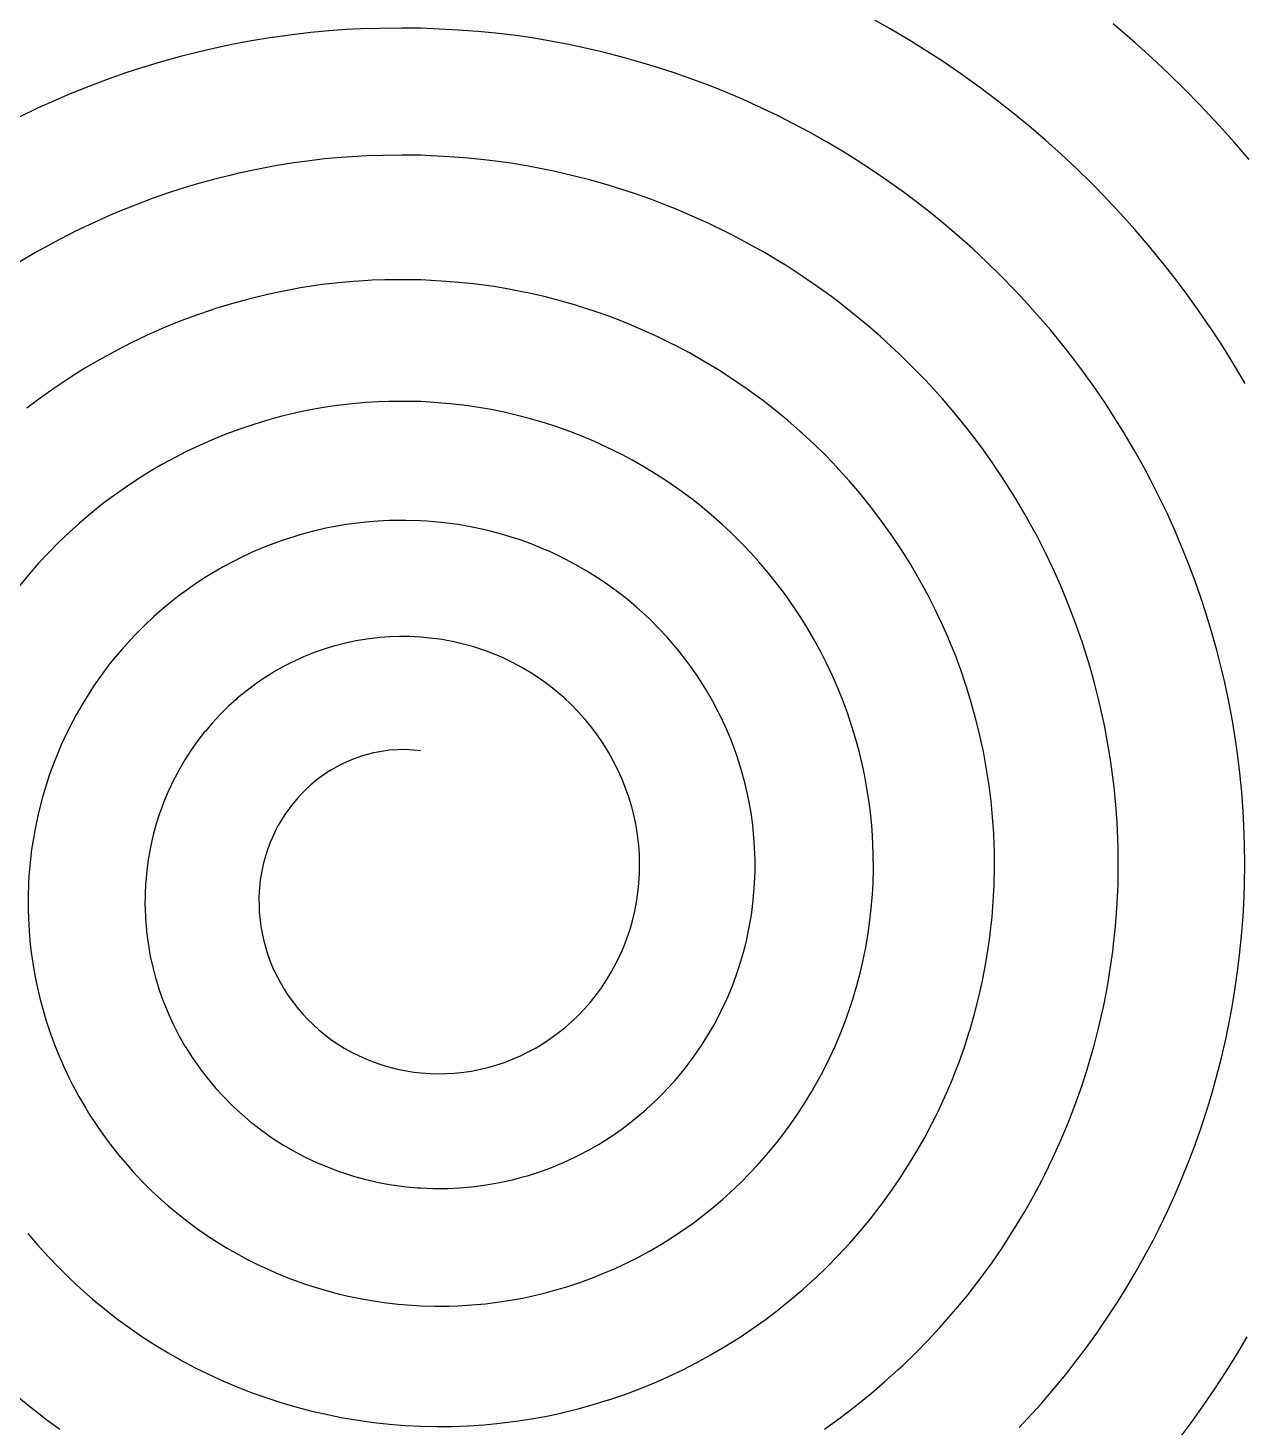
# Model space of a CAD drawing. Header units: inches. Extents: x -136 to 139, y -137 to 140.
# Drawn here: x -20.7 to 43.5, y -28.7 to 45.1 of the extents above; entities that cross this region are included whole.
import ezdxf

# ---------------------------------------------------------------- set-up
doc = ezdxf.new("R2010")
doc.units = ezdxf.units.IN
doc.header["$MEASUREMENT"] = 0
doc.linetypes.add('Continuous2', pattern=[0])
doc.layers.add('REV 6 Trace', color=1, linetype='Continuous')

msp = doc.modelspace()

# ---------------------------------------------------------------- linework, layer by layer
at = {"layer": 'REV 6 Trace', "color": 7, "linetype": 'Continuous2', "lineweight": -3}
for p, q in [((-3.943, 45.066), (-4.865, 45.002)), ((-3.2, 45.101), (-3.943, 45.066)), ((-2.201, 45.128), (-3.2, 45.101)), ((-1.001, 45.141), (-2.201, 45.128)), ((0, 45.143), (-1.001, 45.141)), ((0.647, 45.111), (0, 45.143)), ((1.955, 45.038), (0.647, 45.111)), ((24.758, 45.104), (23.79, 45.649)), ((25.714, 44.538), (24.758, 45.104)), ((37.425, 44.601), (36.526, 45.368)), ((-8.939, 44.469), (-9.989, 44.271)), ((-7.872, 44.645), (-8.939, 44.469)), ((-7.824, 44.652), (-7.872, 44.645)), ((-6.802, 44.796), (-7.824, 44.652)), ((-5.817, 44.913), (-6.802, 44.796)), ((-4.865, 45.002), (-5.817, 44.913)), ((3.007, 44.963), (1.955, 45.038)), ((3.926, 44.878), (3.007, 44.963)), ((4.879, 44.766), (3.926, 44.878)), ((5.86, 44.624), (4.879, 44.766)), ((6.748, 44.475), (5.86, 44.624)), ((7.807, 44.273), (6.748, 44.475)), ((25.752, 44.516), (25.714, 44.538)), ((26.695, 43.929), (25.752, 44.516)), ((37.689, 44.368), (37.425, 44.601)), ((38.567, 43.577), (37.689, 44.368)), ((-12.76, 43.626), (-13.76, 43.347)), ((-11.758, 43.881), (-12.76, 43.626)), ((-11.021, 44.052), (-11.758, 43.881)), ((-9.989, 44.271), (-11.021, 44.052)), ((8.589, 44.108), (7.807, 44.273)), ((9.615, 43.87), (8.589, 44.108)), ((10.622, 43.612), (9.615, 43.87)), ((11.611, 43.334), (10.622, 43.612)), ((27.625, 43.322), (26.695, 43.929)), ((39.429, 42.769), (38.567, 43.577)), ((-14.756, 43.044), (-15.57, 42.778)), ((-13.76, 43.347), (-14.756, 43.044)), ((12.381, 43.101), (11.611, 43.334)), ((13.363, 42.781), (12.381, 43.101)), ((28.542, 42.696), (27.625, 43.322)), ((-16.559, 42.432), (-17.539, 42.064)), ((-15.57, 42.778), (-16.559, 42.432)), ((14.341, 42.437), (13.363, 42.781)), ((15.312, 42.07), (14.341, 42.437)), ((29.444, 42.05), (28.542, 42.696)), ((40.273, 41.943), (39.429, 42.769)), ((-18.51, 41.673), (-19.279, 41.345)), ((-17.539, 42.064), (-18.51, 41.673)), ((16.051, 41.773), (15.312, 42.07)), ((17.006, 41.367), (16.051, 41.773)), ((17.949, 40.939), (17.006, 41.367)), ((29.476, 42.026), (29.444, 42.05)), ((30.363, 41.36), (29.476, 42.026)), ((31.236, 40.675), (30.363, 41.36)), ((41.101, 41.101), (40.273, 41.943)), ((-20.232, 40.915), (-21.176, 40.463)), ((-19.279, 41.345), (-20.232, 40.915)), ((18.881, 40.491), (17.949, 40.939)), ((32.094, 39.972), (31.236, 40.675)), ((41.341, 40.849), (41.101, 41.101)), ((42.146, 39.985), (41.341, 40.849)), ((19.588, 40.133), (18.881, 40.491)), ((20.501, 39.646), (19.588, 40.133)), ((32.935, 39.251), (32.094, 39.972)), ((42.933, 39.105), (42.146, 39.985)), ((21.403, 39.138), (20.501, 39.646)), ((22.292, 38.61), (21.403, 39.138)), ((32.962, 39.227), (32.935, 39.251)), ((33.787, 38.487), (32.962, 39.227)), ((-2.9, 38.396), (-3.357, 38.375)), ((-2.001, 38.421), (-2.9, 38.396)), ((-1.001, 38.429), (-2.001, 38.421)), ((0, 38.429), (-1.001, 38.429)), ((0.244, 38.416), (0, 38.429)), ((1.51, 38.344), (0.244, 38.416)), ((22.96, 38.194), (22.292, 38.61)), ((34.596, 37.729), (33.787, 38.487)), ((43.702, 38.21), (42.933, 39.105)), ((-8.659, 37.687), (-9.609, 37.484)), ((-7.691, 37.869), (-8.659, 37.687)), ((-6.705, 38.028), (-7.691, 37.869)), ((-6.004, 38.127), (-6.705, 38.028)), ((-5.09, 38.236), (-6.004, 38.127)), ((-4.209, 38.319), (-5.09, 38.236)), ((-3.357, 38.375), (-4.209, 38.319)), ((2.494, 38.272), (1.51, 38.344)), ((3.341, 38.191), (2.494, 38.272)), ((3.941, 38.12), (3.341, 38.191)), ((4.734, 38.009), (3.941, 38.12)), ((5.666, 37.854), (4.734, 38.009)), ((6.641, 37.665), (5.666, 37.854)), ((7.085, 37.571), (6.641, 37.665)), ((23.827, 37.631), (22.96, 38.194)), ((35.389, 36.955), (34.596, 37.729)), ((-10.944, 37.157), (-11.867, 36.9)), ((-10.018, 37.389), (-10.944, 37.157)), ((-9.609, 37.484), (-10.018, 37.389)), ((8.034, 37.352), (7.085, 37.571)), ((8.964, 37.113), (8.034, 37.352)), ((9.875, 36.855), (8.964, 37.113)), ((24.68, 37.047), (23.827, 37.631)), ((25.518, 36.444), (24.68, 37.047)), ((36.163, 36.163), (35.389, 36.955)), ((-13.271, 36.462), (-14.184, 36.145)), ((-12.787, 36.619), (-13.271, 36.462)), ((-11.867, 36.9), (-12.787, 36.619)), ((10.317, 36.72), (9.875, 36.855)), ((11.223, 36.427), (10.317, 36.72)), ((12.124, 36.109), (11.223, 36.427)), ((26.144, 35.975), (25.518, 36.444)), ((-15.985, 35.443), (-16.438, 35.251)), ((-15.089, 35.805), (-15.985, 35.443)), ((-14.184, 36.145), (-15.089, 35.805)), ((13.018, 35.768), (12.124, 36.109)), ((13.44, 35.598), (13.018, 35.768)), ((14.32, 35.225), (13.44, 35.598)), ((26.958, 35.338), (26.144, 35.975)), ((36.185, 36.141), (36.163, 36.163)), ((36.942, 35.332), (36.185, 36.141)), ((-17.318, 34.856), (-18.19, 34.439)), ((-16.438, 35.251), (-17.318, 34.856)), ((15.19, 34.83), (14.32, 35.225)), ((16.048, 34.415), (15.19, 34.83)), ((27.756, 34.683), (26.958, 35.338)), ((37.682, 34.508), (36.942, 35.332)), ((-19.051, 34.001), (-19.494, 33.765)), ((-18.19, 34.439), (-19.051, 34.001)), ((16.449, 34.211), (16.048, 34.415)), ((17.292, 33.763), (16.449, 34.211)), ((28.538, 34.01), (27.756, 34.683)), ((29.117, 33.491), (28.538, 34.01)), ((38.403, 33.668), (37.682, 34.508)), ((-20.339, 33.294), (-21.172, 32.802)), ((-19.494, 33.765), (-20.339, 33.294)), ((18.122, 33.295), (17.292, 33.763)), ((18.94, 32.806), (18.122, 33.295)), ((29.871, 32.787), (29.117, 33.491)), ((39.105, 32.813), (38.403, 33.668)), ((19.319, 32.57), (18.94, 32.806)), ((20.118, 32.052), (19.319, 32.57)), ((30.608, 32.065), (29.871, 32.787)), ((39.122, 32.791), (39.105, 32.813)), ((39.805, 31.921), (39.122, 32.791)), ((-3.56, 31.778), (-4.365, 31.704)), ((-2.784, 31.827), (-3.56, 31.778)), ((-2.6, 31.835), (-2.784, 31.827)), ((-1.901, 31.855), (-2.6, 31.835)), ((-1.001, 31.862), (-1.901, 31.855)), ((0, 31.857), (-1.001, 31.862)), ((1.087, 31.792), (0, 31.857)), ((1.998, 31.723), (1.087, 31.792)), ((20.904, 31.513), (20.118, 32.052)), ((31.327, 31.327), (30.608, 32.065)), ((40.469, 31.036), (39.805, 31.921)), ((-8.316, 31.036), (-9.16, 30.827)), ((-8.103, 31.085), (-8.316, 31.036)), ((-7.237, 31.268), (-8.103, 31.085)), ((-6.354, 31.429), (-7.237, 31.268)), ((-5.564, 31.553), (-6.354, 31.429)), ((-5.205, 31.603), (-5.564, 31.553)), ((-4.365, 31.704), (-5.205, 31.603)), ((2.769, 31.647), (1.998, 31.723)), ((3.174, 31.598), (2.769, 31.647)), ((3.867, 31.499), (3.174, 31.598)), ((4.716, 31.354), (3.867, 31.499)), ((5.501, 31.197), (4.716, 31.354)), ((5.635, 31.169), (5.501, 31.197)), ((6.5, 30.97), (5.635, 31.169)), ((21.675, 30.955), (20.904, 31.513)), ((31.856, 30.763), (31.327, 31.327)), ((41.113, 30.137), (40.469, 31.036)), ((-11.021, 30.279), (-11.854, 29.993)), ((-10.841, 30.337), (-11.021, 30.279)), ((-10.002, 30.594), (-10.841, 30.337)), ((-9.16, 30.827), (-10.002, 30.594)), ((7.347, 30.751), (6.5, 30.97)), ((8.176, 30.513), (7.347, 30.751)), ((8.318, 30.47), (8.176, 30.513)), ((9.142, 30.203), (8.318, 30.47)), ((22.028, 30.691), (21.675, 30.955)), ((22.778, 30.105), (22.028, 30.691)), ((32.545, 29.997), (31.856, 30.763)), ((-12.679, 29.685), (-13.495, 29.354)), ((-11.854, 29.993), (-12.679, 29.685)), ((9.961, 29.914), (9.142, 30.203)), ((10.774, 29.6), (9.961, 29.914)), ((10.904, 29.548), (10.774, 29.6)), ((11.705, 29.209), (10.904, 29.548)), ((23.513, 29.501), (22.778, 30.105)), ((33.215, 29.215), (32.545, 29.997)), ((41.738, 29.225), (41.113, 30.137)), ((-14.46, 28.929), (-15.255, 28.55)), ((-13.656, 29.286), (-14.46, 28.929)), ((-13.495, 29.354), (-13.656, 29.286)), ((12.496, 28.849), (11.705, 29.209)), ((13.275, 28.468), (12.496, 28.849)), ((24.232, 28.879), (23.513, 29.501)), ((24.557, 28.587), (24.232, 28.879)), ((33.867, 28.418), (33.215, 29.215)), ((41.751, 29.206), (41.738, 29.225)), ((42.355, 28.28), (41.751, 29.206)), ((-16.202, 28.063), (-16.974, 27.637)), ((-16.04, 28.15), (-16.202, 28.063)), ((-15.255, 28.55), (-16.04, 28.15)), ((13.397, 28.405), (13.275, 28.468)), ((14.164, 27.999), (13.397, 28.405)), ((25.252, 27.939), (24.557, 28.587)), ((34.341, 27.814), (33.867, 28.418)), ((42.939, 27.341), (42.355, 28.28)), ((-16.974, 27.637), (-17.734, 27.189)), ((14.918, 27.573), (14.164, 27.999)), ((15.661, 27.125), (14.918, 27.573)), ((25.931, 27.274), (25.252, 27.939)), ((34.96, 26.991), (34.341, 27.814)), ((43.502, 26.391), (42.939, 27.341)), ((-18.639, 26.619), (-19.371, 26.127)), ((-18.482, 26.721), (-18.639, 26.619)), ((-17.734, 27.189), (-18.482, 26.721)), ((15.774, 27.055), (15.661, 27.125)), ((16.501, 26.584), (15.774, 27.055)), ((17.215, 26.093), (16.501, 26.584)), ((26.592, 26.592), (25.931, 27.274)), ((26.887, 26.277), (26.592, 26.592)), ((35.559, 26.154), (34.96, 26.991)), ((-19.371, 26.127), (-20.09, 25.614)), ((17.914, 25.584), (17.215, 26.093)), ((27.523, 25.571), (26.887, 26.277)), ((36.139, 25.305), (35.559, 26.154)), ((-20.09, 25.614), (-20.796, 25.081)), ((-5.139, 25.114), (-5.829, 24.992)), ((-4.447, 25.218), (-5.139, 25.114)), ((-4.399, 25.225), (-4.447, 25.218)), ((-3.641, 25.316), (-4.399, 25.225)), ((-2.917, 25.381), (-3.641, 25.316)), ((-2.224, 25.421), (-2.917, 25.381)), ((-1.7, 25.436), (-2.224, 25.421)), ((-1, 25.44), (-1.7, 25.436)), ((0, 25.429), (-1, 25.44)), ((0.688, 25.383), (0, 25.429)), ((1.52, 25.317), (0.688, 25.383)), ((2.209, 25.245), (1.52, 25.317)), ((2.351, 25.227), (2.209, 25.245)), ((2.945, 25.143), (2.351, 25.227)), ((3.699, 25.011), (2.945, 25.143)), ((18.017, 25.506), (17.914, 25.584)), ((18.7, 24.975), (18.017, 25.506)), ((28.14, 24.85), (27.523, 25.571)), ((36.555, 24.665), (36.139, 25.305)), ((-8.16, 24.432), (-8.819, 24.231)), ((-7.406, 24.638), (-8.16, 24.432)), ((-6.651, 24.821), (-7.406, 24.638)), ((-6.602, 24.832), (-6.651, 24.821)), ((-5.829, 24.992), (-6.602, 24.832)), ((4.385, 24.87), (3.699, 25.011)), ((5.019, 24.723), (4.385, 24.87)), ((5.775, 24.526), (5.019, 24.723)), ((6.514, 24.309), (5.775, 24.526)), ((19.367, 24.425), (18.7, 24.975)), ((20.018, 23.857), (19.367, 24.425)), ((28.739, 24.115), (28.14, 24.85)), ((37.1, 23.793), (36.555, 24.665)), ((-10.305, 23.705), (-10.935, 23.451)), ((-9.566, 23.979), (-10.305, 23.705)), ((-8.819, 24.231), (-9.566, 23.979)), ((7.124, 24.111), (6.514, 24.309)), ((7.854, 23.851), (7.124, 24.111)), ((8.578, 23.567), (7.854, 23.851)), ((20.111, 23.773), (20.018, 23.857)), ((20.744, 23.185), (20.111, 23.773)), ((29.003, 23.778), (28.739, 24.115)), ((29.574, 23.021), (29.003, 23.778)), ((37.623, 22.908), (37.1, 23.793)), ((-11.656, 23.136), (-12.368, 22.798)), ((-10.935, 23.451), (-11.656, 23.136)), ((9.165, 23.317), (8.578, 23.567)), ((9.869, 22.994), (9.165, 23.317)), ((10.562, 22.651), (9.869, 22.994)), ((21.36, 22.58), (20.744, 23.185)), ((30.125, 22.25), (29.574, 23.021)), ((38.126, 22.012), (37.623, 22.908)), ((-12.982, 22.486), (-13.675, 22.108)), ((-12.368, 22.798), (-12.982, 22.486)), ((11.121, 22.353), (10.562, 22.651)), ((11.793, 21.971), (11.121, 22.353)), ((21.958, 21.958), (21.36, 22.58)), ((30.656, 21.466), (30.125, 22.25)), ((-14.356, 21.709), (-14.944, 21.342)), ((-13.675, 22.108), (-14.356, 21.709)), ((12.452, 21.568), (11.793, 21.971)), ((12.979, 21.226), (12.452, 21.568)), ((22.041, 21.87), (21.958, 21.958)), ((22.619, 21.23), (22.041, 21.87)), ((30.887, 21.111), (30.656, 21.466)), ((38.483, 21.343), (38.126, 22.012)), ((-15.602, 20.904), (-16.247, 20.447)), ((-14.944, 21.342), (-15.602, 20.904)), ((13.614, 20.787), (12.979, 21.226)), ((14.235, 20.329), (13.614, 20.787)), ((23.179, 20.574), (22.619, 21.23)), ((31.39, 20.308), (30.887, 21.111)), ((38.949, 20.427), (38.483, 21.343)), ((-16.804, 20.027), (-17.423, 19.532)), ((-16.247, 20.447), (-16.804, 20.027)), ((14.726, 19.945), (14.235, 20.329)), ((15.319, 19.454), (14.726, 19.945)), ((23.72, 19.903), (23.179, 20.574)), ((31.871, 19.493), (31.39, 20.308)), ((39.393, 19.501), (38.949, 20.427)), ((-17.423, 19.532), (-18.026, 19.019)), ((15.896, 18.944), (15.319, 19.454)), ((23.792, 19.811), (23.72, 19.903)), ((24.312, 19.124), (23.792, 19.811)), ((32.332, 18.667), (31.871, 19.493)), ((39.815, 18.566), (39.393, 19.501)), ((-18.549, 18.549), (-19.123, 18.002)), ((-18.026, 19.019), (-18.549, 18.549)), ((-5.68, 18.591), (-6.337, 18.415)), ((-5.022, 18.744), (-5.68, 18.591)), ((-4.633, 18.822), (-5.022, 18.744)), ((-3.949, 18.941), (-4.633, 18.822)), ((-3.354, 19.024), (-3.949, 18.941)), ((-2.91, 19.075), (-3.354, 19.024)), ((-2.278, 19.128), (-2.91, 19.075)), ((-1.676, 19.157), (-2.278, 19.128)), ((-1.4, 19.162), (-1.676, 19.157)), ((-0.8, 19.161), (-1.4, 19.162)), ((0, 19.143), (-0.8, 19.161)), ((0.317, 19.118), (0, 19.143)), ((1.065, 19.053), (0.317, 19.118)), ((1.661, 18.985), (1.065, 19.053)), ((1.968, 18.941), (1.661, 18.985)), ((2.61, 18.83), (1.968, 18.941)), ((3.294, 18.684), (2.61, 18.83)), ((3.594, 18.612), (3.294, 18.684)), ((4.251, 18.437), (3.594, 18.612)), ((16.348, 18.522), (15.896, 18.944)), ((16.895, 17.982), (16.348, 18.522)), ((24.811, 18.423), (24.312, 19.124)), ((32.529, 18.297), (32.332, 18.667)), ((40.11, 17.873), (39.815, 18.566)), ((-19.123, 18.002), (-19.68, 17.437)), ((-8.275, 17.745), (-8.904, 17.477)), ((-7.961, 17.869), (-8.275, 17.745)), ((-7.318, 18.104), (-7.961, 17.869)), ((-6.667, 18.317), (-7.318, 18.104)), ((-6.337, 18.415), (-6.667, 18.317)), ((4.888, 18.243), (4.251, 18.437)), ((5.176, 18.148), (4.888, 18.243)), ((5.807, 17.919), (5.176, 18.148)), ((6.431, 17.668), (5.807, 17.919)), ((17.425, 17.425), (16.895, 17.982)), ((25.291, 17.709), (24.811, 18.423)), ((32.958, 17.455), (32.529, 18.297)), ((40.494, 16.921), (40.11, 17.873)), ((-19.68, 17.437), (-20.163, 16.919)), ((-9.833, 17.032), (-10.439, 16.709)), ((-9.525, 17.186), (-9.833, 17.032)), ((-8.904, 17.477), (-9.525, 17.186)), ((6.705, 17.549), (6.431, 17.668)), ((7.313, 17.266), (6.705, 17.549)), ((7.91, 16.963), (7.313, 17.266)), ((17.835, 16.969), (17.425, 17.425)), ((25.353, 17.615), (25.291, 17.709)), ((25.81, 16.886), (25.353, 17.615)), ((33.367, 16.602), (32.958, 17.455)), ((-20.688, 16.323), (-21.195, 15.711)), ((-20.163, 16.919), (-20.688, 16.323)), ((-11.034, 16.364), (-11.33, 16.182)), ((-10.439, 16.709), (-11.034, 16.364)), ((8.169, 16.822), (7.91, 16.963)), ((8.749, 16.489), (8.169, 16.822)), ((9.315, 16.135), (8.749, 16.489)), ((18.332, 16.384), (17.835, 16.969)), ((18.811, 15.784), (18.332, 16.384)), ((26.246, 16.145), (25.81, 16.886)), ((33.753, 15.739), (33.367, 16.602)), ((40.855, 15.961), (40.494, 16.921)), ((-11.907, 15.806), (-12.47, 15.41)), ((-11.33, 16.182), (-11.907, 15.806)), ((9.558, 15.975), (9.315, 16.135)), ((10.105, 15.593), (9.558, 15.975)), ((10.637, 15.192), (10.105, 15.593)), ((19.176, 15.298), (18.811, 15.784)), ((26.661, 15.393), (26.246, 16.145)), ((33.915, 15.358), (33.753, 15.739)), ((41.194, 14.993), (40.855, 15.961)), ((-13.296, 14.774), (-13.824, 14.329)), ((-12.754, 15.199), (-13.296, 14.774)), ((-12.47, 15.41), (-12.754, 15.199)), ((10.861, 15.014), (10.637, 15.192)), ((11.372, 14.586), (10.861, 15.014)), ((19.62, 14.673), (19.176, 15.298)), ((26.712, 15.297), (26.661, 15.393)), ((27.103, 14.532), (26.712, 15.297)), ((34.269, 14.482), (33.915, 15.358)), ((41.426, 14.282), (41.194, 14.993)), ((-14.092, 14.092), (-14.596, 13.619)), ((-13.824, 14.329), (-14.092, 14.092)), ((11.866, 14.141), (11.372, 14.586)), ((12.071, 13.948), (11.866, 14.141)), ((20.043, 14.034), (19.62, 14.673)), ((20.363, 13.522), (20.043, 14.034)), ((27.473, 13.757), (27.103, 14.532)), ((34.601, 13.598), (34.269, 14.482)), ((41.725, 13.301), (41.426, 14.282)), ((-14.596, 13.619), (-15.084, 13.129)), ((12.541, 13.478), (12.071, 13.948)), ((12.993, 12.993), (12.541, 13.478)), ((20.749, 12.862), (20.363, 13.522)), ((27.82, 12.973), (27.473, 13.757)), ((34.91, 12.706), (34.601, 13.598)), ((42.001, 12.314), (41.725, 13.301)), ((-15.333, 12.866), (-15.795, 12.35)), ((-15.084, 13.129), (-15.333, 12.866)), ((-3.977, 12.688), (-4.521, 12.548)), ((-3.431, 12.804), (-3.977, 12.688)), ((-3.427, 12.805), (-3.431, 12.804)), ((-2.865, 12.899), (-3.427, 12.805)), ((-2.287, 12.971), (-2.865, 12.899)), ((-2.165, 12.983), (-2.287, 12.971)), ((-1.637, 13.021), (-2.165, 12.983)), ((-1.14, 13.036), (-1.637, 13.021)), ((-1.099, 13.036), (-1.14, 13.036)), ((-0.6, 13.027), (-1.099, 13.036)), ((0, 13), (-0.6, 13.027)), ((0.636, 12.933), (0, 13)), ((1.126, 12.868), (0.636, 12.933)), ((1.276, 12.843), (1.126, 12.868)), ((1.669, 12.769), (1.276, 12.843)), ((2.228, 12.638), (1.669, 12.769)), ((2.24, 12.635), (2.228, 12.638)), ((2.78, 12.485), (2.24, 12.635)), ((13.177, 12.785), (12.993, 12.993)), ((13.603, 12.278), (13.177, 12.785)), ((21.115, 12.19), (20.749, 12.862)), ((27.861, 12.876), (27.82, 12.973)), ((28.184, 12.082), (27.861, 12.876)), ((35.037, 12.317), (34.91, 12.706)), ((-16.24, 11.818), (-16.468, 11.531)), ((-15.795, 12.35), (-16.24, 11.818)), ((-6.199, 11.956), (-6.716, 11.721)), ((-5.674, 12.169), (-6.199, 11.956)), ((-5.639, 12.182), (-5.674, 12.169)), ((-5.104, 12.371), (-5.639, 12.182)), ((-4.563, 12.537), (-5.104, 12.371)), ((-4.521, 12.548), (-4.563, 12.537)), ((3.3, 12.316), (2.78, 12.485)), ((3.31, 12.312), (3.3, 12.316)), ((3.825, 12.119), (3.31, 12.312)), ((4.332, 11.903), (3.825, 12.119)), ((4.338, 11.9), (4.332, 11.903)), ((4.834, 11.662), (4.338, 11.9)), ((14.011, 11.756), (13.603, 12.278)), ((21.386, 11.657), (21.115, 12.19)), ((28.484, 11.279), (28.184, 12.082)), ((35.314, 11.415), (35.037, 12.317)), ((42.254, 11.322), (42.001, 12.314)), ((-16.468, 11.531), (-16.884, 10.975)), ((-7.799, 11.138), (-8.282, 10.835)), ((-7.758, 11.163), (-7.799, 11.138)), ((-7.262, 11.443), (-7.758, 11.163)), ((-6.756, 11.702), (-7.262, 11.443)), ((-6.716, 11.721), (-6.756, 11.702)), ((5.318, 11.404), (4.834, 11.662)), ((5.321, 11.403), (5.318, 11.404)), ((5.792, 11.124), (5.321, 11.403)), ((6.25, 10.825), (5.792, 11.124)), ((14.173, 11.537), (14.011, 11.756)), ((14.553, 10.996), (14.173, 11.537)), ((21.713, 10.966), (21.386, 11.657)), ((28.761, 10.468), (28.484, 11.279)), ((35.567, 10.506), (35.314, 11.415)), ((42.422, 10.598), (42.254, 11.322)), ((-17.281, 10.405), (-17.485, 10.095)), ((-16.884, 10.975), (-17.281, 10.405)), ((-8.795, 10.481), (-9.251, 10.136)), ((-8.753, 10.512), (-8.795, 10.481)), ((-8.282, 10.835), (-8.753, 10.512)), ((6.693, 10.508), (6.25, 10.825)), ((7.122, 10.171), (6.693, 10.508)), ((14.912, 10.442), (14.553, 10.996)), ((15.053, 10.212), (14.912, 10.442)), ((22.018, 10.267), (21.713, 10.966)), ((28.792, 10.372), (28.761, 10.468)), ((29.044, 9.554), (28.792, 10.372)), ((35.797, 9.592), (35.567, 10.506)), ((42.634, 9.596), (42.422, 10.598)), ((-17.485, 10.095), (-17.852, 9.505)), ((-9.735, 9.735), (-10.161, 9.35)), ((-9.693, 9.772), (-9.735, 9.735)), ((-9.251, 10.136), (-9.693, 9.772)), ((7.532, 9.819), (7.122, 10.171)), ((7.928, 9.448), (7.532, 9.819)), ((15.383, 9.641), (15.053, 10.212)), ((15.692, 9.06), (15.383, 9.641)), ((22.239, 9.716), (22.018, 10.267)), ((22.504, 9.001), (22.239, 9.716)), ((-18.199, 8.901), (-18.378, 8.57)), ((-17.852, 9.505), (-18.199, 8.901)), ((-10.612, 8.905), (-11.004, 8.483)), ((-10.571, 8.947), (-10.612, 8.905)), ((-10.161, 9.35), (-10.571, 8.947)), ((8.301, 9.065), (7.928, 9.448)), ((8.662, 8.662), (8.301, 9.065)), ((15.81, 8.823), (15.692, 9.06)), ((22.747, 8.279), (22.504, 9.001)), ((29.273, 8.729), (29.044, 9.554)), ((35.888, 9.197), (35.797, 9.592)), ((36.085, 8.275), (35.888, 9.197)), ((42.823, 8.59), (42.634, 9.596)), ((-18.378, 8.57), (-18.693, 7.948)), ((-11.004, 8.483), (-11.378, 8.044)), ((8.997, 8.253), (8.662, 8.662)), ((9.32, 7.821), (8.997, 8.253)), ((16.088, 8.227), (15.81, 8.823)), ((16.344, 7.621), (16.088, 8.227)), ((22.918, 7.716), (22.747, 8.279)), ((29.478, 7.899), (29.273, 8.729)), ((36.258, 7.349), (36.085, 8.275)), ((42.988, 7.58), (42.823, 8.59)), ((-18.693, 7.948), (-18.986, 7.315)), ((-11.772, 7.539), (-12.107, 7.067)), ((-11.418, 7.995), (-11.772, 7.539)), ((-11.378, 8.044), (-11.418, 7.995)), ((9.615, 7.388), (9.32, 7.821)), ((9.898, 6.931), (9.615, 7.388)), ((16.439, 7.379), (16.344, 7.621)), ((23.119, 6.982), (22.918, 7.716)), ((29.5, 7.804), (29.478, 7.899)), ((29.679, 6.968), (29.5, 7.804)), ((43.092, 6.849), (42.988, 7.58)), ((-19.137, 6.965), (-19.397, 6.317)), ((-18.986, 7.315), (-19.137, 6.965)), ((-12.145, 7.012), (-12.459, 6.525)), ((-12.107, 7.067), (-12.145, 7.012)), ((-3.134, 6.722), (-3.531, 6.583)), ((-2.914, 6.788), (-3.134, 6.722)), ((-2.508, 6.891), (-2.914, 6.788)), ((-2.283, 6.938), (-2.508, 6.891)), ((-1.876, 7.003), (-2.283, 6.938)), ((-1.672, 7.027), (-1.876, 7.003)), ((-1.244, 7.058), (-1.672, 7.027)), ((-0.982, 7.065), (-1.244, 7.058)), ((-0.617, 7.056), (-0.982, 7.065)), ((-0.398, 7.041), (-0.617, 7.056)), ((0, 7), (-0.398, 7.041)), ((10.151, 6.478), (9.898, 6.931)), ((16.664, 6.762), (16.439, 7.379)), ((16.866, 6.139), (16.664, 6.762)), ((23.297, 6.242), (23.119, 6.982)), ((29.834, 6.128), (29.679, 6.968)), ((36.407, 6.419), (36.258, 7.349)), ((43.216, 5.833), (43.092, 6.849)), ((-19.397, 6.317), (-19.634, 5.659)), ((-12.787, 5.963), (-13.058, 5.449)), ((-12.753, 6.025), (-12.787, 5.963)), ((-12.459, 6.525), (-12.753, 6.025)), ((-4.72, 6.003), (-4.928, 5.873)), ((-4.35, 6.212), (-4.72, 6.003)), ((-4.135, 6.321), (-4.35, 6.212)), ((-3.75, 6.495), (-4.135, 6.321)), ((-3.531, 6.583), (-3.75, 6.495)), ((10.392, 6), (10.151, 6.478)), ((10.603, 5.532), (10.392, 6)), ((16.939, 5.893), (16.866, 6.139)), ((23.418, 5.671), (23.297, 6.242)), ((29.966, 5.284), (29.834, 6.128)), ((36.463, 6.023), (36.407, 6.419)), ((36.578, 5.088), (36.463, 6.023)), ((-19.755, 5.293), (-19.958, 4.623)), ((-19.634, 5.659), (-19.755, 5.293)), ((-13.058, 5.449), (-13.308, 4.923)), ((-5.811, 5.206), (-6.001, 5.035)), ((-5.48, 5.48), (-5.811, 5.206)), ((-5.28, 5.631), (-5.48, 5.48)), ((-4.928, 5.873), (-5.28, 5.631)), ((10.8, 5.036), (10.603, 5.532)), ((17.108, 5.261), (16.939, 5.893)), ((17.254, 4.623), (17.108, 5.261)), ((23.554, 4.924), (23.418, 5.671)), ((29.979, 5.192), (29.966, 5.284)), ((30.085, 4.345), (29.979, 5.192)), ((43.316, 4.815), (43.216, 5.833)), ((-19.958, 4.623), (-20.138, 3.946)), ((-13.338, 4.855), (-13.564, 4.317)), ((-13.308, 4.923), (-13.338, 4.855)), ((-6.485, 4.541), (-6.766, 4.21)), ((-6.308, 4.732), (-6.485, 4.541)), ((-6.001, 5.035), (-6.308, 4.732)), ((10.967, 4.557), (10.8, 5.036)), ((11.12, 4.047), (10.967, 4.557)), ((17.304, 4.377), (17.254, 4.623)), ((23.667, 4.173), (23.554, 4.924)), ((36.669, 4.152), (36.578, 5.088)), ((43.392, 3.796), (43.316, 4.815)), ((-20.138, 3.946), (-20.228, 3.567)), ((-13.793, 3.696), (-13.971, 3.139)), ((-13.767, 3.77), (-13.793, 3.696)), ((-13.564, 4.317), (-13.767, 3.77)), ((-6.928, 4), (-7.18, 3.643)), ((-6.766, 4.21), (-6.928, 4)), ((11.243, 3.56), (11.12, 4.047)), ((17.418, 3.733), (17.304, 4.377)), ((17.508, 3.087), (17.418, 3.733)), ((23.736, 3.598), (23.667, 4.173)), ((30.166, 3.495), (30.085, 4.345)), ((36.737, 3.214), (36.669, 4.152)), ((43.432, 3.064), (43.392, 3.796)), ((-20.228, 3.567), (-20.371, 2.88)), ((-13.971, 3.139), (-14.127, 2.575)), ((-7.547, 3.037), (-7.674, 2.793)), ((-7.326, 3.416), (-7.547, 3.037)), ((-7.18, 3.643), (-7.326, 3.416)), ((11.35, 3.041), (11.243, 3.56)), ((11.429, 2.55), (11.35, 3.041)), ((17.535, 2.841), (17.508, 3.087)), ((23.807, 2.843), (23.736, 3.598)), ((30.224, 2.644), (30.166, 3.495)), ((36.758, 2.818), (36.737, 3.214)), ((43.467, 2.042), (43.432, 3.064)), ((-20.371, 2.88), (-20.491, 2.188)), ((-14.147, 2.494), (-14.276, 1.923)), ((-14.127, 2.575), (-14.147, 2.494)), ((-7.861, 2.394), (-7.969, 2.135)), ((-7.674, 2.793), (-7.861, 2.394)), ((11.489, 2.026), (11.429, 2.55)), ((17.592, 2.192), (17.535, 2.841)), ((23.853, 2.087), (23.807, 2.843)), ((30.228, 2.556), (30.224, 2.644)), ((30.26, 1.704), (30.228, 2.556)), ((36.791, 1.879), (36.758, 2.818)), ((-20.548, 1.798), (-20.632, 1.1)), ((-20.491, 2.188), (-20.548, 1.798)), ((-14.276, 1.923), (-14.382, 1.345)), ((-8.121, 1.719), (-8.207, 1.447)), ((-7.969, 2.135), (-8.121, 1.719)), ((11.525, 1.536), (11.489, 2.026)), ((11.539, 1.01), (11.525, 1.536)), ((17.625, 1.542), (17.592, 2.192)), ((17.631, 1.299), (17.625, 1.542)), ((23.873, 1.513), (23.853, 2.087)), ((23.877, 0.756), (23.873, 1.513)), ((30.267, 0.851), (30.26, 1.704)), ((36.8, 0.939), (36.791, 1.879)), ((43.477, 1.021), (43.467, 2.042)), ((-20.632, 1.1), (-20.691, 0.398)), ((-14.395, 1.259), (-14.474, 0.677)), ((-14.382, 1.345), (-14.395, 1.259)), ((-8.322, 1.017), (-8.385, 0.734)), ((-8.207, 1.447), (-8.322, 1.017)), ((11.531, 0.523), (11.539, 1.01)), ((17.631, 0.649), (17.631, 1.299)), ((23.857, 0), (23.877, 0.756)), ((30.25, 0), (30.267, 0.851)), ((36.786, 0), (36.8, 0.939)), ((43.464, 0), (43.477, 1.021)), ((-20.714, 0), (-20.736, -0.704)), ((-20.691, 0.398), (-20.714, 0)), ((-14.536, 0), (-14.563, -0.589)), ((-14.529, 0.09), (-14.536, 0)), ((-14.474, 0.677), (-14.529, 0.09)), ((-8.5, 0), (-8.538, -0.448)), ((-8.462, 0.292), (-8.5, 0)), ((-8.385, 0.734), (-8.462, 0.292)), ((11.5, 0), (11.531, 0.523)), ((17.607, 0), (17.631, 0.649)), ((23.826, -0.569), (23.857, 0)), ((30.247, -0.085), (30.25, 0)), ((36.772, -0.392), (36.786, 0)), ((43.44, -0.729), (43.464, 0)), ((-20.736, -0.704), (-20.734, -1.409)), ((-14.563, -0.589), (-14.567, -1.18)), ((-8.538, -0.448), (-8.551, -0.748)), ((11.373, -0.995), (11.45, -0.478)), ((11.45, -0.478), (11.5, 0)), ((17.536, -0.884), (17.592, -0.238)), ((17.592, -0.238), (17.607, 0)), ((23.765, -1.322), (23.826, -0.569)), ((30.204, -0.935), (30.247, -0.085)), ((36.724, -1.329), (36.772, -0.392)), ((43.386, -1.748), (43.44, -0.729)), ((-20.734, -1.409), (-20.722, -1.813)), ((-14.567, -1.18), (-14.565, -1.274)), ((-14.565, -1.274), (-14.541, -1.865)), ((-8.551, -0.748), (-8.549, -1.2)), ((-8.549, -1.2), (-8.535, -1.505)), ((11.161, -1.968), (11.283, -1.462)), ((11.283, -1.462), (11.373, -0.995)), ((17.455, -1.527), (17.536, -0.884)), ((23.679, -2.072), (23.765, -1.322)), ((30.137, -1.783), (30.204, -0.935)), ((36.651, -2.265), (36.724, -1.329)), ((-20.722, -1.813), (-20.683, -2.518)), ((-14.541, -1.865), (-14.493, -2.456)), ((-8.535, -1.505), (-8.494, -1.958)), ((-8.494, -1.958), (-8.452, -2.265)), ((11.031, -2.42), (11.161, -1.968)), ((17.308, -2.396), (17.42, -1.759)), ((17.42, -1.759), (17.455, -1.527)), ((23.6, -2.631), (23.679, -2.072)), ((30.046, -2.629), (30.137, -1.783)), ((43.308, -2.765), (43.386, -1.748)), ((-20.683, -2.518), (-20.619, -3.222)), ((-14.493, -2.456), (-14.483, -2.554)), ((-14.483, -2.554), (-14.407, -3.142)), ((-8.452, -2.265), (-8.37, -2.714)), ((-8.37, -2.714), (-8.301, -3.021)), ((10.7, -3.346), (10.867, -2.912)), ((10.867, -2.912), (11.031, -2.42)), ((17.172, -3.028), (17.308, -2.396)), ((23.473, -3.374), (23.6, -2.631)), ((29.919, -3.551), (30.036, -2.709)), ((30.036, -2.709), (30.046, -2.629)), ((36.555, -3.198), (36.651, -2.265)), ((43.206, -3.78), (43.308, -2.765)), ((-20.619, -3.222), (-20.572, -3.627)), ((-20.572, -3.627), (-20.47, -4.327)), ((-14.407, -3.142), (-14.307, -3.728)), ((-8.301, -3.021), (-8.179, -3.464)), ((-8.179, -3.464), (-8.081, -3.768)), ((10.493, -3.819), (10.7, -3.346)), ((16.95, -3.875), (17.118, -3.251)), ((17.118, -3.251), (17.172, -3.028)), ((23.323, -4.112), (23.473, -3.374)), ((29.779, -4.389), (29.919, -3.551)), ((36.378, -4.511), (36.508, -3.583)), ((36.508, -3.583), (36.555, -3.198)), ((-20.47, -4.327), (-20.345, -5.025)), ((-14.307, -3.728), (-14.288, -3.828)), ((-14.288, -3.828), (-14.16, -4.409)), ((-14.16, -4.409), (-14.009, -4.986)), ((-8.081, -3.768), (-7.921, -4.201)), ((-7.921, -4.201), (-7.794, -4.5)), ((10.045, -4.684), (10.291, -4.232)), ((10.291, -4.232), (10.493, -3.819)), ((16.76, -4.491), (16.95, -3.875)), ((23.196, -4.658), (23.323, -4.112)), ((29.615, -5.222), (29.779, -4.389)), ((43.119, -4.499), (43.206, -3.78)), ((-20.345, -5.025), (-20.261, -5.429)), ((-14.009, -4.986), (-13.98, -5.088)), ((-13.98, -5.088), (-13.801, -5.658)), ((-7.794, -4.5), (-7.595, -4.918)), ((-7.595, -4.918), (-7.441, -5.21)), ((9.526, -5.5), (9.81, -5.073)), ((9.81, -5.073), (10.045, -4.684)), ((16.467, -5.31), (16.688, -4.705)), ((16.688, -4.705), (16.76, -4.491)), ((23.005, -5.386), (23.196, -4.658)), ((36.224, -5.436), (36.378, -4.511)), ((42.976, -5.509), (43.119, -4.499)), ((-20.261, -5.429), (-20.099, -6.119)), ((-13.801, -5.658), (-13.6, -6.22)), ((-7.441, -5.21), (-7.205, -5.611)), ((-7.205, -5.611), (-7.022, -5.892)), ((-7.022, -5.892), (-6.75, -6.273)), ((8.942, -6.262), (9.261, -5.863)), ((9.261, -5.863), (9.526, -5.5)), ((16.136, -6.108), (16.225, -5.905)), ((16.225, -5.905), (16.467, -5.31)), ((22.791, -6.107), (23.005, -5.386)), ((29.409, -6.124), (29.599, -5.297)), ((29.599, -5.297), (29.615, -5.222)), ((36.047, -6.356), (36.224, -5.436)), ((42.81, -6.514), (42.976, -5.509)), ((-20.099, -6.119), (-19.913, -6.804)), ((-13.6, -6.22), (-13.56, -6.323)), ((-13.56, -6.323), (-13.332, -6.877)), ((-6.75, -6.273), (-6.541, -6.541)), ((-6.541, -6.541), (-6.235, -6.898)), ((8.299, -6.964), (8.65, -6.596)), ((8.65, -6.596), (8.942, -6.262)), ((15.864, -6.69), (16.136, -6.108)), ((22.366, -7.342), (22.619, -6.635)), ((22.619, -6.635), (22.791, -6.107)), ((29.196, -6.946), (29.409, -6.124)), ((35.968, -6.731), (36.047, -6.356)), ((42.62, -7.515), (42.81, -6.514)), ((-19.913, -6.804), (-19.793, -7.204)), ((-19.793, -7.204), (-19.571, -7.879)), ((-13.332, -6.877), (-13.082, -7.421)), ((-6.235, -6.898), (-5.999, -7.15)), ((-5.999, -7.15), (-5.662, -7.48)), ((7.601, -7.601), (7.982, -7.267)), ((7.982, -7.267), (8.299, -6.964)), ((15.467, -7.452), (15.571, -7.261)), ((15.571, -7.261), (15.864, -6.69)), ((22.09, -8.04), (22.366, -7.342)), ((28.961, -7.76), (29.196, -6.946)), ((35.758, -7.643), (35.968, -6.731)), ((-19.571, -7.879), (-19.325, -8.546)), ((-13.082, -7.421), (-13.032, -7.524)), ((-13.032, -7.524), (-12.755, -8.056)), ((-12.755, -8.056), (-12.457, -8.579)), ((-5.662, -7.48), (-5.401, -7.714)), ((-5.401, -7.714), (-5.035, -8.014)), ((-5.035, -8.014), (-4.75, -8.227)), ((6.856, -8.171), (7.263, -7.873)), ((7.263, -7.873), (7.601, -7.601)), ((14.805, -8.548), (15.146, -8.006)), ((15.146, -8.006), (15.467, -7.452)), ((21.874, -8.546), (22.09, -8.04)), ((28.679, -8.636), (28.939, -7.829)), ((28.939, -7.829), (28.961, -7.76)), ((35.524, -8.55), (35.758, -7.643)), ((42.472, -8.219), (42.62, -7.515)), ((-19.325, -8.546), (-19.169, -8.939)), ((-12.457, -8.579), (-12.396, -8.68)), ((-12.396, -8.68), (-12.073, -9.188)), ((-4.75, -8.227), (-4.357, -8.496)), ((-4.357, -8.496), (-4.05, -8.685)), ((-4.05, -8.685), (-3.633, -8.919)), ((5.699, -8.872), (6.07, -8.669)), ((6.07, -8.669), (6.5, -8.409)), ((6.5, -8.409), (6.856, -8.171)), ((14.32, -9.248), (14.687, -8.725)), ((14.687, -8.725), (14.805, -8.548)), ((21.561, -9.228), (21.874, -8.546)), ((28.395, -9.435), (28.679, -8.636)), ((35.268, -9.45), (35.524, -8.55)), ((42.242, -9.211), (42.472, -8.219)), ((-19.169, -8.939), (-18.888, -9.593)), ((-18.888, -9.593), (-18.585, -10.238)), ((-12.073, -9.188), (-11.73, -9.683)), ((-3.633, -8.919), (-3.306, -9.084)), ((-3.306, -9.084), (-2.868, -9.281)), ((-2.868, -9.281), (-2.523, -9.418)), ((-2.523, -9.418), (-2.068, -9.576)), ((-2.068, -9.576), (-1.708, -9.684)), ((3.534, -9.71), (4.011, -9.572)), ((4.011, -9.572), (4.402, -9.441)), ((4.402, -9.441), (4.867, -9.261)), ((4.867, -9.261), (5.25, -9.093)), ((5.25, -9.093), (5.699, -8.872)), ((13.934, -9.756), (14.32, -9.248)), ((21.226, -9.898), (21.561, -9.228)), ((28.09, -10.224), (28.395, -9.435)), ((35.158, -9.812), (35.268, -9.45)), ((41.989, -10.198), (42.242, -9.211)), ((-18.585, -10.238), (-18.393, -10.619)), ((-11.73, -9.683), (-11.658, -9.782)), ((-11.658, -9.782), (-11.291, -10.261)), ((-11.291, -10.261), (-10.904, -10.726)), ((-1.708, -9.684), (-1.238, -9.802)), ((-1.238, -9.802), (-0.864, -9.879)), ((-0.864, -9.879), (-0.384, -9.956)), ((-0.384, -9.956), (0, -10)), ((0, -10), (0.487, -10.035)), ((0.487, -10.035), (0.879, -10.045)), ((0.879, -10.045), (1.369, -10.037)), ((1.369, -10.037), (1.765, -10.012)), ((1.765, -10.012), (2.255, -9.96)), ((2.255, -9.96), (2.653, -9.901)), ((2.653, -9.901), (3.138, -9.806)), ((3.138, -9.806), (3.534, -9.71)), ((13.393, -10.408), (13.803, -9.92)), ((13.803, -9.92), (13.934, -9.756)), ((20.969, -10.379), (21.226, -9.898)), ((27.735, -11.067), (28.064, -10.288)), ((28.064, -10.288), (28.09, -10.224)), ((34.869, -10.702), (35.158, -9.812)), ((41.713, -11.177), (41.989, -10.198)), ((-18.393, -10.619), (-18.055, -11.247)), ((-10.904, -10.726), (-10.821, -10.821)), ((-10.821, -10.821), (-10.413, -11.268)), ((12.373, -11.476), (12.824, -11.027)), ((12.824, -11.027), (12.965, -10.879)), ((12.965, -10.879), (13.393, -10.408)), ((20.207, -11.667), (20.598, -11.029)), ((20.598, -11.029), (20.969, -10.379)), ((27.384, -11.837), (27.735, -11.067)), ((34.558, -11.584), (34.869, -10.702)), ((-18.055, -11.247), (-17.696, -11.865)), ((-10.413, -11.268), (-9.986, -11.698)), ((-9.986, -11.698), (-9.892, -11.789)), ((-9.892, -11.789), (-9.444, -12.199)), ((11.907, -11.907), (12.373, -11.476)), ((19.912, -12.12), (20.207, -11.667)), ((34.224, -12.457), (34.558, -11.584)), ((41.505, -11.861), (41.713, -11.177)), ((-17.696, -11.865), (-17.469, -12.232)), ((-17.469, -12.232), (-17.077, -12.829)), ((-9.444, -12.199), (-8.98, -12.591)), ((10.769, -12.834), (11.27, -12.447)), ((11.27, -12.447), (11.757, -12.04)), ((11.757, -12.04), (11.907, -11.907)), ((19.486, -12.734), (19.912, -12.12)), ((27.011, -12.596), (27.384, -11.837)), ((34.084, -12.803), (34.224, -12.457)), ((41.19, -12.828), (41.505, -11.861)), ((-17.077, -12.829), (-16.664, -13.414)), ((-8.98, -12.591), (-8.876, -12.676)), ((-8.876, -12.676), (-8.393, -13.046)), ((-8.393, -13.046), (-7.895, -13.398)), ((10.092, -13.313), (10.611, -12.951)), ((10.611, -12.951), (10.769, -12.834)), ((19.042, -13.333), (19.486, -12.734)), ((26.586, -13.4), (26.982, -12.653)), ((26.982, -12.653), (27.011, -12.596)), ((33.72, -13.664), (34.084, -12.803)), ((40.853, -13.788), (41.19, -12.828)), ((-16.664, -13.414), (-16.403, -13.764)), ((-16.403, -13.764), (-15.959, -14.326)), ((-7.895, -13.398), (-7.78, -13.475)), ((-7.78, -13.475), (-7.265, -13.803)), ((-7.265, -13.803), (-6.737, -14.11)), ((8.849, -14.069), (9.397, -13.754)), ((9.397, -13.754), (9.561, -13.654)), ((9.561, -13.654), (10.092, -13.313)), ((18.235, -14.329), (18.711, -13.755)), ((18.711, -13.755), (19.042, -13.333)), ((26.17, -14.135), (26.586, -13.4)), ((33.333, -14.514), (33.72, -13.664)), ((40.493, -14.738), (40.853, -13.788)), ((-15.959, -14.326), (-15.496, -14.874)), ((-6.737, -14.11), (-6.612, -14.179)), ((-6.612, -14.179), (-6.069, -14.461)), ((-6.069, -14.461), (-5.514, -14.722)), ((-5.514, -14.722), (-5.38, -14.782)), ((6.972, -14.952), (7.552, -14.71)), ((7.552, -14.71), (8.123, -14.445)), ((8.123, -14.445), (8.292, -14.362)), ((8.292, -14.362), (8.849, -14.069)), ((17.741, -14.886), (18.235, -14.329)), ((25.733, -14.857), (26.17, -14.135)), ((32.926, -15.353), (33.333, -14.514)), ((40.228, -15.397), (40.493, -14.738)), ((-15.496, -14.874), (-15.203, -15.203)), ((-15.203, -15.203), (-14.711, -15.725)), ((-5.38, -14.782), (-4.813, -15.016)), ((-4.813, -15.016), (-4.236, -15.228)), ((-4.236, -15.228), (-4.093, -15.277)), ((-4.093, -15.277), (-3.506, -15.461)), ((-3.506, -15.461), (-2.912, -15.622)), ((4.836, -15.634), (5.441, -15.473)), ((5.441, -15.473), (5.613, -15.423)), ((5.613, -15.423), (6.211, -15.232)), ((6.211, -15.232), (6.801, -15.019)), ((6.801, -15.019), (6.972, -14.952)), ((16.854, -15.803), (17.377, -15.274)), ((17.377, -15.274), (17.741, -14.886)), ((25.243, -15.617), (25.701, -14.909)), ((25.701, -14.909), (25.733, -14.857)), ((32.758, -15.683), (32.926, -15.353)), ((39.83, -16.332), (40.228, -15.397)), ((-14.711, -15.725), (-14.201, -16.231)), ((-14.201, -16.231), (-13.876, -16.537)), ((-2.912, -15.622), (-2.761, -15.659)), ((-2.761, -15.659), (-2.159, -15.792)), ((-2.159, -15.792), (-1.55, -15.901)), ((-1.55, -15.901), (-1.393, -15.925)), ((-1.393, -15.925), (-0.78, -16.005)), ((-0.78, -16.005), (-0.163, -16.061)), ((-0.163, -16.061), (0, -16.071)), ((0, -16.071), (0.62, -16.097)), ((0.62, -16.097), (1.241, -16.099)), ((1.241, -16.099), (1.408, -16.095)), ((1.408, -16.095), (2.029, -16.067)), ((2.029, -16.067), (2.65, -16.014)), ((2.65, -16.014), (2.82, -15.995)), ((2.82, -15.995), (3.438, -15.912)), ((3.438, -15.912), (4.054, -15.805)), ((4.054, -15.805), (4.226, -15.771)), ((4.226, -15.771), (4.836, -15.634)), ((16.314, -16.314), (16.854, -15.803)), ((24.765, -16.312), (25.243, -15.617)), ((32.32, -16.507), (32.758, -15.683)), ((-13.876, -16.537), (-13.339, -17.015)), ((15.355, -17.146), (15.922, -16.665)), ((15.922, -16.665), (16.314, -16.314)), ((24.267, -16.992), (24.765, -16.312)), ((31.862, -17.319), (32.32, -16.507)), ((39.41, -17.257), (39.83, -16.332)), ((-13.339, -17.015), (-12.786, -17.476)), ((-12.786, -17.476), (-12.432, -17.755)), ((14.357, -17.92), (14.774, -17.607)), ((14.774, -17.607), (15.355, -17.146)), ((23.18, -18.352), (23.716, -17.702)), ((23.716, -17.702), (24.233, -17.037)), ((24.233, -17.037), (24.267, -16.992)), ((31.383, -18.119), (31.862, -17.319)), ((38.969, -18.172), (39.41, -17.257)), ((-12.432, -17.755), (-11.854, -18.185)), ((-11.854, -18.185), (-11.262, -18.597)), ((13.133, -18.756), (13.751, -18.348)), ((13.751, -18.348), (14.357, -17.92)), ((22.626, -18.985), (23.18, -18.352)), ((30.683, -19.211), (31.19, -18.429)), ((31.19, -18.429), (31.383, -18.119)), ((38.651, -18.8), (38.969, -18.172)), ((-20.747, -18.474), (-20.218, -19.095)), ((-20.218, -19.095), (-19.685, -19.685)), ((-11.262, -18.597), (-10.881, -18.846)), ((-10.881, -18.846), (-10.266, -19.226)), ((12.055, -19.402), (12.694, -19.029)), ((12.694, -19.029), (13.133, -18.756)), ((22.018, -19.641), (22.59, -19.024)), ((22.59, -19.024), (22.626, -18.985)), ((38.173, -19.696), (38.651, -18.8)), ((-19.685, -19.685), (-19.121, -20.276)), ((-10.266, -19.226), (-9.639, -19.585)), ((-9.639, -19.585), (-9.234, -19.802)), ((-9.234, -19.802), (-8.587, -20.127)), ((10.948, -19.985), (11.405, -19.754)), ((11.405, -19.754), (12.055, -19.402)), ((21.428, -20.24), (22.018, -19.641)), ((30.156, -19.979), (30.683, -19.211)), ((37.675, -20.581), (38.173, -19.696)), ((-19.121, -20.276), (-18.538, -20.849)), ((-8.587, -20.127), (-7.93, -20.43)), ((-7.93, -20.43), (-7.503, -20.614)), ((-7.503, -20.614), (-6.829, -20.881)), ((9.132, -20.782), (9.603, -20.593)), ((9.603, -20.593), (10.28, -20.3)), ((10.28, -20.3), (10.948, -19.985)), ((20.822, -20.822), (21.428, -20.24)), ((29.61, -20.733), (30.156, -19.979)), ((37.157, -21.452), (37.675, -20.581)), ((-18.538, -20.849), (-17.952, -21.395)), ((-17.952, -21.395), (-17.337, -21.934)), ((-6.829, -20.881), (-6.146, -21.127)), ((-6.146, -21.127), (-5.7, -21.273)), ((-5.7, -21.273), (-5.004, -21.482)), ((7.261, -21.415), (7.742, -21.27)), ((7.742, -21.27), (8.44, -21.037)), ((8.44, -21.037), (9.132, -20.782)), ((20.163, -21.418), (20.786, -20.855)), ((20.786, -20.855), (20.822, -20.822)), ((28.82, -21.755), (29.393, -21.021)), ((29.393, -21.021), (29.61, -20.733)), ((-17.337, -21.934), (-16.706, -22.456)), ((-5.004, -21.482), (-4.301, -21.667)), ((-4.301, -21.667), (-3.84, -21.775)), ((-3.84, -21.775), (-3.127, -21.922)), ((-3.127, -21.922), (-2.409, -22.046)), ((-2.409, -22.046), (-1.935, -22.114)), ((-1.935, -22.114), (-1.21, -22.198)), ((3.411, -22.178), (3.9, -22.119)), ((3.9, -22.119), (4.626, -22.012)), ((4.626, -22.012), (5.349, -21.881)), ((5.349, -21.881), (5.836, -21.779)), ((5.836, -21.779), (6.551, -21.609)), ((6.551, -21.609), (7.261, -21.415)), ((18.87, -22.489), (19.524, -21.963)), ((19.524, -21.963), (20.163, -21.418)), ((28.229, -22.474), (28.82, -21.755)), ((36.234, -22.897), (36.787, -22.047)), ((36.787, -22.047), (37.157, -21.452)), ((-16.706, -22.456), (-16.07, -22.951)), ((-1.21, -22.198), (-0.483, -22.259)), ((-0.483, -22.259), (0, -22.286)), ((0, -22.286), (0.73, -22.307)), ((0.73, -22.307), (1.462, -22.303)), ((1.462, -22.303), (1.95, -22.288)), ((1.95, -22.288), (2.681, -22.245)), ((2.681, -22.245), (3.411, -22.178)), ((18.166, -23.022), (18.835, -22.516)), ((18.835, -22.516), (18.87, -22.489)), ((27.62, -23.176), (28.229, -22.474)), ((-16.07, -22.951), (-15.41, -23.435)), ((-15.41, -23.435), (-14.734, -23.901)), ((16.787, -23.975), (17.483, -23.509)), ((17.483, -23.509), (18.166, -23.022)), ((26.748, -24.121), (27.382, -23.441)), ((27.382, -23.441), (27.62, -23.176)), ((35.661, -23.733), (36.234, -22.897)), ((-14.734, -23.901), (-14.054, -24.341)), ((-14.054, -24.341), (-13.352, -24.767)), ((16.044, -24.442), (16.753, -23.997)), ((16.753, -23.997), (16.787, -23.975)), ((26.098, -24.785), (26.748, -24.121)), ((35.069, -24.556), (35.661, -23.733)), ((43.054, -24.857), (43.61, -23.918)), ((-13.352, -24.767), (-12.637, -25.173)), ((14.589, -25.269), (15.322, -24.866)), ((15.322, -24.866), (16.044, -24.442)), ((25.431, -25.431), (26.098, -24.785)), ((34.652, -25.112), (35.069, -24.556)), ((42.494, -25.758), (43.054, -24.857)), ((-12.637, -25.173), (-11.916, -25.555)), ((-11.916, -25.555), (-11.179, -25.918)), ((13.058, -26.027), (13.812, -25.668)), ((13.812, -25.668), (14.557, -25.287)), ((14.557, -25.287), (14.589, -25.269)), ((24.484, -26.292), (25.174, -25.671)), ((25.174, -25.671), (25.431, -25.431)), ((34.028, -25.91), (34.652, -25.112)), ((41.897, -26.673), (42.494, -25.758)), ((-11.179, -25.918), (-10.431, -26.26)), ((-10.431, -26.26), (-9.674, -26.58)), ((-9.674, -26.58), (-8.907, -26.878)), ((11.49, -26.691), (12.263, -26.377)), ((12.263, -26.377), (12.294, -26.364)), ((12.294, -26.364), (13.058, -26.027)), ((23.779, -26.896), (24.484, -26.292)), ((33.385, -26.692), (34.028, -25.91)), ((-21.434, -26.957), (-20.733, -27.535)), ((-8.907, -26.878), (-8.13, -27.154)), ((-8.13, -27.154), (-7.344, -27.408)), ((9.094, -27.505), (9.891, -27.26)), ((9.891, -27.26), (9.919, -27.251)), ((9.919, -27.251), (10.708, -26.982)), ((10.708, -26.982), (11.49, -26.691)), ((23.059, -27.48), (23.779, -26.896)), ((32.724, -27.459), (33.385, -26.692)), ((41.281, -27.574), (41.897, -26.673)), ((-20.733, -27.535), (-20.016, -28.095)), ((-7.344, -27.408), (-6.552, -27.639)), ((-6.552, -27.639), (-5.753, -27.846)), ((-5.753, -27.846), (-4.943, -28.032)), ((-4.943, -28.032), (-4.133, -28.193)), ((6.644, -28.106), (7.458, -27.931)), ((7.458, -27.931), (7.483, -27.926)), ((7.483, -27.926), (8.291, -27.727)), ((8.291, -27.727), (9.094, -27.505)), ((22.045, -28.253), (22.785, -27.694)), ((22.785, -27.694), (23.059, -27.48)), ((31.572, -28.712), (32.263, -27.973)), ((32.263, -27.973), (32.724, -27.459)), ((40.646, -28.46), (41.281, -27.574)), ((-20.016, -28.095), (-19.791, -28.264)), ((-19.791, -28.264), (-19.055, -28.798)), ((-4.133, -28.193), (-3.317, -28.33)), ((-3.317, -28.33), (-2.498, -28.444)), ((-2.498, -28.444), (-2.489, -28.445)), ((-2.489, -28.445), (-1.666, -28.535)), ((-1.666, -28.535), (-0.841, -28.6)), ((-0.841, -28.6), (-0.013, -28.642)), ((-0.013, -28.642), (0, -28.643)), ((0, -28.643), (0.828, -28.66)), ((0.828, -28.66), (1.658, -28.654)), ((1.658, -28.654), (2.487, -28.624)), ((2.487, -28.624), (2.504, -28.623)), ((2.504, -28.623), (3.332, -28.568)), ((3.332, -28.568), (4.159, -28.489)), ((4.159, -28.489), (4.984, -28.386)), ((4.984, -28.386), (5.005, -28.384)), ((5.005, -28.384), (5.826, -28.257)), ((5.826, -28.257), (6.644, -28.106)), ((21.291, -28.792), (22.045, -28.253)), ((40.012, -29.305), (40.646, -28.46))]:
    msp.add_line(p, q, dxfattribs=at)

doc.saveas('drawing.dxf')
